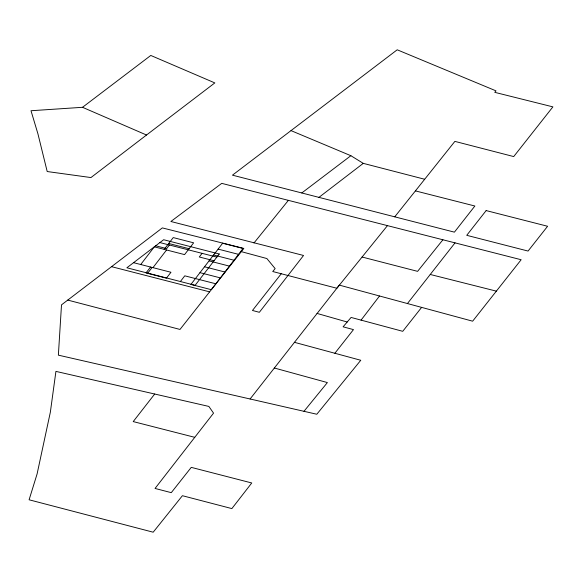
<?xml version="1.0" encoding="UTF-8"?>
<svg xmlns="http://www.w3.org/2000/svg" width="582" height="582" viewBox="0 0 582 582"><rect width="100%" height="100%" fill="white"/><g stroke="black" fill="none" stroke-linecap="round" stroke-linejoin="round"><path stroke-width="0.87" d="M334.868 353.259L353.478 329.608L343.096 326.815L351.084 317.445L361.066 320.122L379.529 295.998M140.728 264.504L154.332 246.833L184.567 254.603L193.639 242.825L173.24 237.587L164.168 249.365M150.563 267.029L146.031 272.914L166.43 278.152L170.963 272.267L133.569 262.678M147.741 273.147L152.135 267.444M169.413 245.007L166.648 248.601L155.7 245.793M152.964 267.647L166.568 249.976M180.376 281.528L184.77 275.824L215.842 283.79M202.085 253.345L199.284 256.982L214.038 260.772M194.759 437.329L213.55 413.133L208.858 406.425L55.923 371.389L50.343 412.223L37.102 473.93L29.1 499.785L153.182 532.203L182.406 495.704L231.862 508.595L251.759 482.973L191.26 467.368L171.275 492.656L155.052 488.451L194.759 437.329L133.213 421.586L154.703 394.021M250.093 398.99L336.847 288.257L387.459 225.634M281.259 273.744L252.464 310.475L259.354 312.301L303.542 255.469L170.882 221.495L221.735 183.359L521.152 259.732L472.635 321.191L339.379 285.129L336.847 288.257L272.74 271.525L275.141 268.593L266.876 258.546L241.319 251.642M407.436 303.549L455.029 242.869M421.623 307.383L402.737 331.318L361.066 320.122M394.742 216.831L454.877 141.382L513.71 156.573L552.9 106.87L494.773 92.342L495.98 90.85L397.208 49.797L232.458 175.167L454.411 232.153L474.876 206.013L415.41 190.889M442.895 239.777L417.607 271.358L362.091 257.026M253.999 242.963L288.381 200.361M303.979 411.307L327.382 382.57L274.253 367.984M146.519 135.017L90.952 177.561L47.2 171.537L37.939 133.875L30.999 110.733L82.513 107.306L146.519 135.017L214.831 82.906L150.789 55.45L82.513 107.306M318.936 197.371L363.277 163.36L424.671 179.256M67.752 300.086L179.998 329.441L243.836 248.441L162.342 227.904L61.503 304.859L58.367 355.151L316.812 414.246L360.767 360.273L294.281 342.281M301.789 192.962L350.873 155.707L363.277 163.36M430.243 274.471L496.351 291.138M159.905 242.585L216.86 257.113M218.119 249.111L238.518 254.349M168.707 243.472L189.106 248.71M213.587 254.996L233.986 260.234M209.047 260.889L229.446 266.12M204.515 266.774L224.914 272.012M199.975 272.66L220.374 277.898M111.54 266.672L209.622 291.858M317.023 313.422L347.192 322.013M291.015 130.615L350.873 155.707M222.659 243.218L190.903 284.438L211.302 289.676L243.05 248.456L222.659 243.218M219.254 254.007L195.137 285.318L126.869 267.785L163.644 239.726L219.254 254.007M486.145 210.582L466.735 235.317L528.056 251.06L547.604 226.267L486.145 210.582"/></g></svg>
